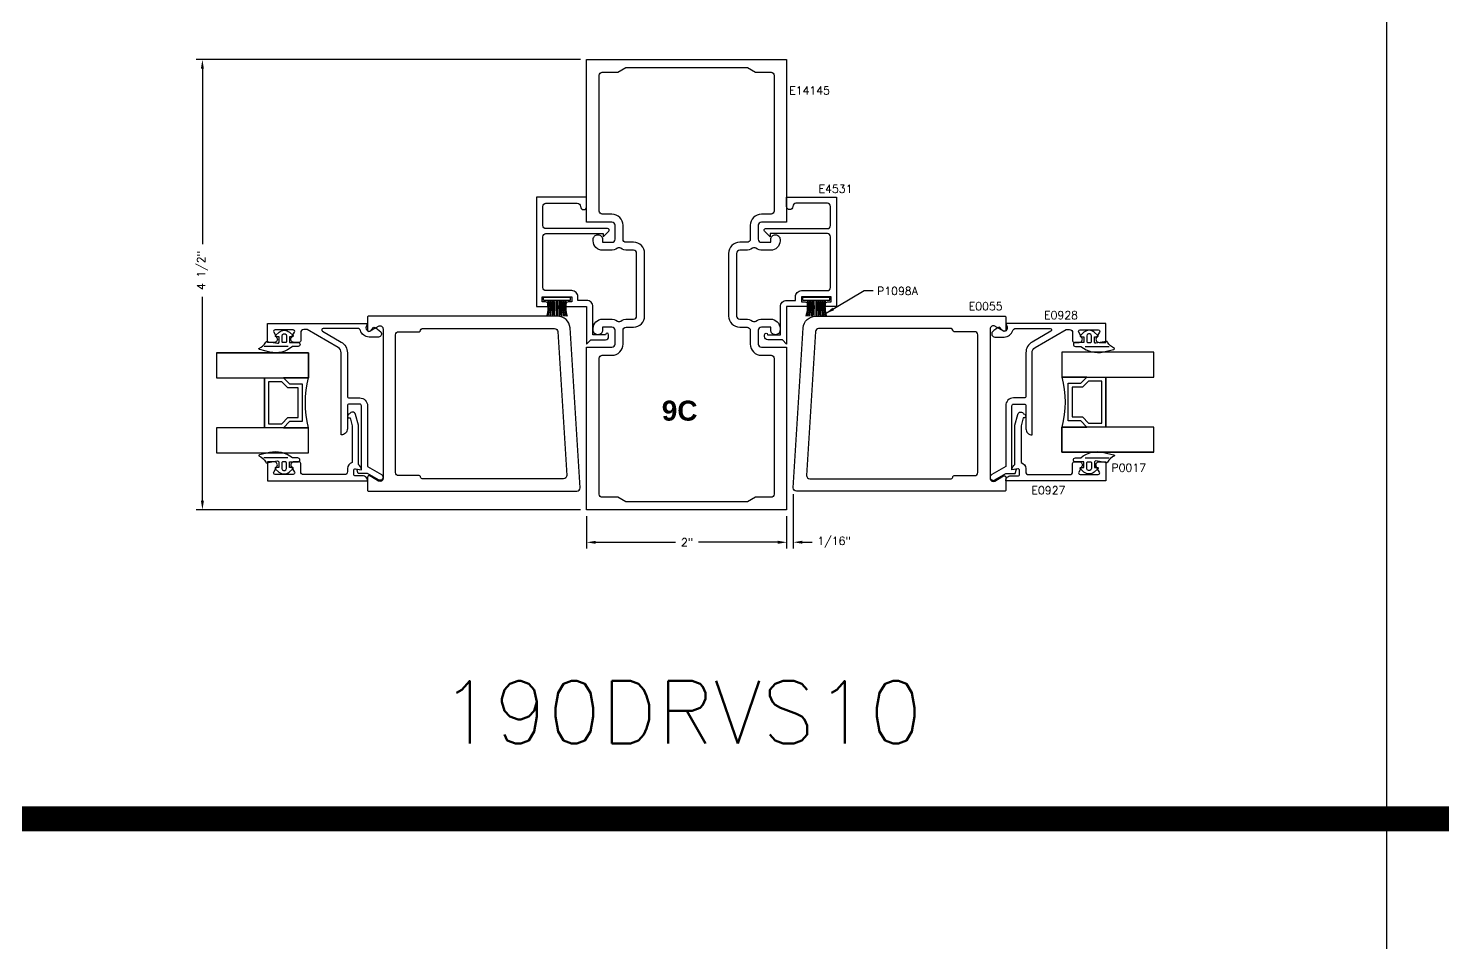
# Model space of a CAD drawing. Extents: x 0 to 139, y -24 to 89.
# Drawn here: x 14.4 to 28.54, y 38.3 to 47.44 of the extents above; entities that cross this region are included whole.
import ezdxf

# ---------------------------------------------------------------- set-up
doc = ezdxf.new("R2010")
doc.units = 0
doc.header["$MEASUREMENT"] = 0
doc.layers.get('DEFPOINTS').update_dxf_attribs({"linetype": 'CONTINUOUS'})
for name, color, linetype in [('R-ANNO-DIMS', 3, 'CONTINUOUS'), ('R-ANNO-TEXT', 6, 'CONTINUOUS'), ('R-DET1', 4, 'CONTINUOUS'), ('R-DET2', 2, 'CONTINUOUS'), ('R-OTLN', 1, 'CONTINUOUS'), ('R-PAT1', 5, 'CONTINUOUS'), ('TITLE', 7, 'CONTINUOUS')]:
    doc.layers.add(name, color=color, linetype=linetype)
doc.styles.get("Standard").update_dxf_attribs({"font": 'simplex'})
doc.dimstyles.new('1X', dxfattribs={"dimtxt": 0.08, "dimasz": 0.09, "dimexe": 0.0625, "dimexo": 0.0625, "dimgap": 0.062, "dimtad": 0, "dimdec": 5, "dimzin": 4, "dimtxsty": 'STANDARD', "dimcen": 0, "dimclrd": 256, "dimclre": 256, "dimclrt": 256, "dimazin": 3, "dimtfac": 1, "dimtdec": 5, "dimtofl": 0, "dimtmove": 0, "dimatfit": 3, "dimtolj": 1, "dimtzin": 4})

# ---------------------------------------------------------------- blocks, each defined once
blk = doc.blocks.new('*D39')
at = {"layer": 'DEFPOINTS', "color": 0}
for p in [(22.049, 42.844), (21.983, 42.625), (22.049, 42.301)]:
    blk.add_point(p, dxfattribs=at)
at = {"layer": 'R-ANNO-DIMS'}
for p, q in [((22.049, 42.782), (22.049, 42.238)), ((21.983, 42.563), (21.983, 42.238)), ((21.893, 42.301), (21.803, 42.301)), ((22.139, 42.301), (22.24, 42.301))]:
    blk.add_line(p, q, dxfattribs=at)
for points in [[(21.893, 42.316), (21.893, 42.286), (21.983, 42.301)], [(22.139, 42.316), (22.139, 42.286), (22.049, 42.301)]]:
    blk.add_solid(points, dxfattribs=at)
at = {"layer": 'R-ANNO-DIMS', "insert": (22.458, 42.301), "char_height": 0.08, "attachment_point": 5}
blk.add_mtext('\\A1;1/16"', dxfattribs=at)
blk = doc.blocks.new('*D40')
at = {"layer": 'DEFPOINTS', "color": 0}
for p in [(19.983, 42.625), (21.983, 42.625), (21.983, 42.3)]:
    blk.add_point(p, dxfattribs=at)
at = {"layer": 'R-ANNO-DIMS'}
for p, q in [((19.983, 42.563), (19.983, 42.237)), ((21.983, 42.563), (21.983, 42.237)), ((20.073, 42.3), (20.873, 42.3)), ((21.893, 42.3), (21.103, 42.3))]:
    blk.add_line(p, q, dxfattribs=at)
for points in [[(20.073, 42.315), (20.073, 42.285), (19.983, 42.3)], [(21.893, 42.315), (21.893, 42.285), (21.983, 42.3)]]:
    blk.add_solid(points, dxfattribs=at)
at = {"layer": 'R-ANNO-DIMS', "insert": (20.988, 42.3), "char_height": 0.08, "attachment_point": 5}
blk.add_mtext('\\A1;2"', dxfattribs=at)
blk = doc.blocks.new('*D41')
at = {"layer": 'DEFPOINTS', "color": 0}
for p in [(16.141, 47.125), (19.983, 47.125), (19.983, 42.625)]:
    blk.add_point(p, dxfattribs=at)
at = {"layer": 'R-ANNO-DIMS'}
for p, q in [((19.921, 47.125), (16.079, 47.125)), ((16.141, 47.035), (16.141, 45.279)), ((16.141, 42.715), (16.141, 44.755)), ((19.921, 42.625), (16.079, 42.625))]:
    blk.add_line(p, q, dxfattribs=at)
for points in [[(16.126, 47.035), (16.156, 47.035), (16.141, 47.125)], [(16.126, 42.715), (16.156, 42.715), (16.141, 42.625)]]:
    blk.add_solid(points, dxfattribs=at)
at = {"layer": 'R-ANNO-DIMS', "insert": (16.141, 45.017), "char_height": 0.08, "attachment_point": 5, "rotation": 90}
blk.add_mtext('\\A1;4 1/2"', dxfattribs=at)
blk = doc.blocks.new('WEATHERING')
at = {"layer": 'R-DET2'}
for p, q in [((0, 0), (0, -0.27)), ((0, 0), (0.03, 0)), ((0.03, 0), (0.03, -0.27)), ((0, -0.129), (-0.16, -0.129)), ((0, -0.139), (-0.16, -0.139)), ((0, -0.27), (0.03, -0.27))]:
    blk.add_line(p, q, dxfattribs=at)
for centre, radius, start, end in [((-0.056, 0.313), 0.361, 253.2416, 278.8875), ((-0.056, 0.313), 0.371, 253.7056, 278.6489), ((-0.057, 0.486), 0.557, 259.3278, 275.8729), ((-0.057, 0.486), 0.566, 259.5182, 275.7701), ((-0.063, 0.677), 0.77, 262.7557, 274.6832), ((-0.063, 0.677), 0.78, 262.849, 274.6238), ((-0.066, 1.463), 1.578, 266.5833, 272.3941), ((-0.067, -1.773), 1.619, 87.6382, 93.304), ((-0.064, -0.966), 0.8, 85.4377, 96.9231), ((-0.064, -0.966), 0.79, 85.3793, 97.0112), ((-0.058, -0.769), 0.58, 84.3053, 100.1631), ((-0.058, -0.769), 0.57, 84.2043, 100.3432), ((-0.056, -0.591), 0.38, 81.4567, 105.8164), ((-0.056, -0.591), 0.37, 81.2223, 106.2556)]:
    blk.add_arc(centre, radius, start, end, dxfattribs=at)

msp = doc.modelspace()

# ---------------------------------------------------------------- linework, layer by layer
at = {"layer": 'R-DET1'}
for points in [[(20.0451697, 44.6566373, 0.4142135624), (19.9831697, 44.7186373), (19.8961697, 44.7186373), (19.8961687, 44.7536373, 0.4142135624), (19.8341687, 44.8156373), (19.5761697, 44.8156363, -0.4142135624), (19.5451697, 44.8466363), (19.5451697, 45.3541353, -0.4142135624), (19.5761697, 45.3851353), (20.1481697, 45.3851353), (20.1481697, 45.3541353), (20.2038202, 45.4097858, 0.6681786379), (20.1933197, 45.4351363), (19.5761697, 45.4351353, -0.4142135624), (19.5451697, 45.4661353), (19.5451697, 45.6573863, -0.4142135624), (19.5761697, 45.6883863), (19.8901697, 45.6883863, -0.4233808722), (19.9211677, 45.6563863, 0.9999838711), (19.9831697, 45.6563873), (19.9831697, 45.7503873), (19.4831697, 45.7503873), (19.4831697, 44.6566373), (19.5961697, 44.6566373), (19.5961697, 44.6806373, 0.4142135624), (19.5731697, 44.7036373), (19.5391687, 44.7036363), (19.5391687, 44.7536373), (19.8341687, 44.7536373), (19.8341687, 44.7036363), (19.7991697, 44.7036373, 0.4142135624), (19.7761697, 44.6806373), (19.7761697, 44.6566373), (19.9831697, 44.6566373), (19.9831697, 44.2821363), (20.0261697, 44.3251363), (20.1721697, 44.3251373, 0.4142135624), (20.2031697, 44.3561373), (20.2031697, 44.3751373, 1), (20.1731697, 44.3751373), (20.0451697, 44.3751373)], [(21.9211697, 44.6566373, -0.4142135624), (21.9831697, 44.7186373), (22.0701697, 44.7186373), (22.0701707, 44.7536373, -0.4142135624), (22.1321707, 44.8156373), (22.3901697, 44.8156363, 0.4142135624), (22.4211697, 44.8466363), (22.4211697, 45.3541353, 0.4142135624), (22.3901697, 45.3851353), (21.8181697, 45.3851353), (21.8181697, 45.3541353), (21.7625192, 45.4097858, -0.6681786379), (21.7730197, 45.4351363), (22.3901697, 45.4351353, 0.4142135624), (22.4211697, 45.4661353), (22.4211697, 45.6573863, 0.4142135624), (22.3901697, 45.6883863), (22.0761697, 45.6883863, 0.4233808722), (22.0451717, 45.6563863, -0.9999838711), (21.9831697, 45.6563873), (21.9831697, 45.7503873), (22.4831697, 45.7503873), (22.4831697, 44.6566373), (22.3701697, 44.6566373), (22.3701697, 44.6806373, -0.4142135624), (22.3931697, 44.7036373), (22.4271707, 44.7036363), (22.4271707, 44.7536373), (22.1321707, 44.7536373), (22.1321707, 44.7036363), (22.1671697, 44.7036373, -0.4142135624), (22.1901697, 44.6806373), (22.1901697, 44.6566373), (21.9831697, 44.6566373), (21.9831697, 44.2821363), (21.9401697, 44.3251363), (21.7941697, 44.3251373, -0.4142135624), (21.7631697, 44.3561373), (21.7631697, 44.3751373, -1), (21.7931697, 44.3751373), (21.9211697, 44.3751373)], [(17.5287172, 43.7124362), (17.5287172, 44.1944501, 0.2679441748), (17.4977172, 44.2481441), (17.1895014, 44.4260921), (17.1547171, 44.4260921, 0.4142135624), (17.1237171, 44.3950921), (17.1237171, 44.3130921, -0.4142135624), (17.1087171, 44.2980921), (17.0567171, 44.2980921, -0.5773502019), (17.0298703, 44.3445921), (17.0622019, 44.4005921, 0.5773502019), (17.0492115, 44.4230921), (16.8672226, 44.4230921, 0.5773519876), (16.8542323, 44.400592), (16.8865641, 44.3445922, -0.5773519876), (16.8597174, 44.2980921), (16.7927172, 44.2980921), (16.7927172, 44.4880921), (17.7927171, 44.4880921), (17.7789308, 44.4535967, 0.8690756106), (17.8322081, 44.4230867), (17.8547169, 44.4520922, -0.1233324455), (17.925041, 44.4034191, -0.6447667401), (17.9017852, 44.3520921), (17.8077172, 44.3520921, -0.3306536284), (17.7215645, 44.416059, 0.3306533202), (17.6918897, 44.4380921), (17.3486987, 44.4380921, 0.7673263224), (17.3411987, 44.4101017), (17.5282172, 44.3021261, -0.2679502201), (17.5907172, 44.1938731), (17.5907172, 43.7590922, 0.4142135624), (17.6067172, 43.7430922), (17.7147172, 43.7430922, -0.4142135624), (17.7927172, 43.6650922), (17.7927172, 43.0579792), (17.9322172, 42.9774388, -1), (17.9012172, 42.9237453), (17.7927171, 42.9863878), (17.6970429, 42.9863878), (17.6847172, 43.0323879), (17.7307172, 43.0242768), (17.7307172, 43.6650922, 0.4142135624), (17.7147172, 43.6810922), (17.6067172, 43.6810922, 0.4142135624), (17.5907172, 43.6650922), (17.5907172, 43.4350922, -0.4142135624), (17.5287172, 43.3730922)], [(24.4376222, 43.7124362), (24.4376222, 44.1944501, -0.2679441748), (24.4686222, 44.2481441), (24.776838, 44.4260921), (24.8116223, 44.4260921, -0.4142135624), (24.8426223, 44.3950921), (24.8426223, 44.3130921, 0.4142135624), (24.8576223, 44.2980921), (24.9096223, 44.2980921, 0.5773502019), (24.9364691, 44.3445921), (24.9041375, 44.4005921, -0.5773502019), (24.9171278, 44.4230921), (25.0991168, 44.4230921, -0.5773519876), (25.1121071, 44.400592), (25.0797752, 44.3445922, 0.5773519876), (25.1066219, 44.2980921), (25.1736222, 44.2980921), (25.1736222, 44.4880921), (24.1736223, 44.4880921), (24.1874086, 44.4535967, -0.8690756106), (24.1341313, 44.4230867), (24.1116225, 44.4520922, 0.1233324455), (24.0412984, 44.4034191, 0.6447667401), (24.0645542, 44.3520921), (24.1586222, 44.3520921, 0.3306536284), (24.2447748, 44.416059, -0.3306533202), (24.2744496, 44.4380921), (24.6176407, 44.4380921, -0.7673263224), (24.6251407, 44.4101017), (24.4381222, 44.3021261, 0.2679502201), (24.3756222, 44.1938731), (24.3756222, 43.7590922, -0.4142135624), (24.3596222, 43.7430922), (24.2516222, 43.7430922, 0.4142135624), (24.1736222, 43.6650922), (24.1736222, 43.0579792), (24.0341222, 42.9774388, 1), (24.0651222, 42.9237453), (24.1736223, 42.9863878), (24.2692965, 42.9863878), (24.2816222, 43.0323879), (24.2356222, 43.0242768), (24.2356222, 43.6650922, -0.4142135624), (24.2516222, 43.6810922), (24.3596222, 43.6810922, -0.4142135624), (24.3756222, 43.6650922), (24.3756222, 43.4350922, 0.4142135624), (24.4376222, 43.3730922)], [(16.8597173, 43.1042767), (16.7927173, 43.1042767), (16.7927173, 42.9142767), (17.7927172, 42.9142767, 0.4142136795), (17.7427172, 42.9642767), (17.6697172, 42.9642767, -0.4142135624), (17.6547172, 42.9792767), (17.6547172, 43.0198014, -0.4663063931), (17.6723219, 43.0345735), (17.7307172, 43.0242768, 0.2521277737), (17.7007169, 43.0762764), (17.7007173, 43.4712769), (17.6717727, 43.5792996, 0.7157527911), (17.6132229, 43.5832088, 1.1795036867), (17.6170616, 43.5439344), (17.6387173, 43.4631134), (17.6387173, 43.097574, 0.3397134022), (17.5927172, 43.0376776), (17.5927172, 43.0072767, -0.4142135232), (17.5617172, 42.9762767), (17.1547173, 42.9762767, -0.4142136569), (17.1237173, 43.0072767), (17.1237173, 43.0892767, 0.4142135624), (17.1087173, 43.1042767), (17.0567173, 43.1042767, 0.5773651401), (17.0298712, 43.0577755), (17.0622022, 43.0017767, -0.5773517472), (17.0492118, 42.9792767), (16.8672227, 42.9792767, -0.5773513623), (16.8542324, 43.0017767), (16.8864662, 43.0576084, 0.5794456886), (16.8597173, 43.1042767, -1)], [(25.1066221, 43.1042767), (25.1736221, 43.1042767), (25.1736221, 42.9142767), (24.1736222, 42.9142767, -0.4142136795), (24.2236222, 42.9642767), (24.2966222, 42.9642767, 0.4142135624), (24.3116222, 42.9792767), (24.3116222, 43.0198014, 0.4663063931), (24.2940175, 43.0345735), (24.2356222, 43.0242768, -0.2521277737), (24.2656224, 43.0762764), (24.2656221, 43.4712769), (24.2945667, 43.5792996, -0.7157527911), (24.3531165, 43.5832088, -1.1795036867), (24.3492778, 43.5439344), (24.3276221, 43.4631134), (24.3276221, 43.097574, -0.3397134022), (24.3736221, 43.0376776), (24.3736222, 43.0072767, 0.4142135232), (24.4046222, 42.9762767), (24.8116221, 42.9762767, 0.4142136569), (24.8426221, 43.0072767), (24.8426221, 43.0892767, -0.4142135624), (24.8576221, 43.1042767), (24.9096221, 43.1042767, -0.5773651401), (24.9364682, 43.0577755), (24.9041372, 43.0017767, 0.5773517472), (24.9171276, 42.9792767), (25.0991167, 42.9792767, 0.5773513623), (25.112107, 43.0017767), (25.0798732, 43.0576084, -0.5794456886), (25.1066221, 43.1042767, 1)]]:
    msp.add_lwpolyline(points, format="xyb", close=True, dxfattribs=at)
at = {"layer": 'R-DET2'}
for points in [[(16.8148016, 44.2014749), (16.716693, 44.22634, -0.4770370124), (16.706912, 44.2384211, 0.1690634905), (16.7758182, 44.3003766, -0.3788088369), (16.7864708, 44.3082575), (16.8917874, 44.2890434, 0.3462419148), (16.907659, 44.2990053), (16.9076591, 44.3530922), (16.8774618, 44.3542031, -0.6086559015), (16.8720585, 44.3673479), (16.9086111, 44.3996585, -0.3786170875), (17.0117071, 44.3996584), (17.0482597, 44.3673477, -0.6086559015), (17.0428563, 44.354203), (17.0126591, 44.3530921), (17.012659, 44.2980921), (17.097659, 44.2980921, -1), (17.097659, 44.2580921), (17.0426195, 44.2580921, -0.2425639306)], [(25.1534794, 44.2038294), (25.2515879, 44.22634, 0.4770370124), (25.261369, 44.2384211, -0.1690634905), (25.1924627, 44.3003766, 0.3788088369), (25.1818101, 44.3082575), (25.0764935, 44.2890434, -0.3462419148), (25.0606219, 44.2990053), (25.0606219, 44.3530922), (25.0908191, 44.3542031, 0.6086559015), (25.0962225, 44.3673479), (25.0596698, 44.3996585, 0.3786170875), (24.9565739, 44.3996584), (24.9200213, 44.3673477, 0.6086559015), (24.9254246, 44.354203), (24.9556219, 44.3530921), (24.9556219, 44.2980921), (24.8706219, 44.2980921, 1), (24.870622, 44.2580921), (24.9256615, 44.2580921, 0.233133742)], [(16.9676591, 44.3841395, -0.3419987131), (16.9826591, 44.3647746), (16.982659, 44.3060922, -0.4142135624), (16.974659, 44.2980922), (16.945659, 44.2980922, -0.4142135624), (16.937659, 44.3060922), (16.9376591, 44.3647747, -0.3419987131), (16.9526591, 44.3841396, -0.1270166538)], [(25.0006219, 44.3841395, 0.3419987131), (24.9856219, 44.3647746), (24.9856219, 44.3060922, 0.4142135624), (24.9936219, 44.2980922), (25.0226219, 44.2980922, 0.4142135624), (25.0306219, 44.3060922), (25.0306219, 44.3647747, 0.3419987131), (25.0156219, 44.3841396, 0.1270166538)], [(16.8128577, 43.197028), (16.7147491, 43.1760291, 0.4770370124), (16.7049681, 43.163948, -0.1690634905), (16.7738742, 43.1019924, 0.3788088369), (16.7845269, 43.0941115), (16.8898435, 43.1133255, -0.3462419148), (16.9057151, 43.1033636), (16.9057151, 43.0492767), (16.8755178, 43.0481658, 0.6086559015), (16.8701144, 43.0350211), (16.9066671, 43.0027104, 0.3786170875), (17.009763, 43.0027104), (17.0463157, 43.0350211, 0.6086559015), (17.0409123, 43.0481658), (17.0107151, 43.0492767), (17.0107151, 43.1042767), (17.0957151, 43.1042767, 1), (17.0957151, 43.1442767), (17.0406755, 43.1442767, 0.2270440179)], [(25.1534795, 43.1993825), (25.251588, 43.1760291, -0.4770370124), (25.2613691, 43.163948, 0.1690634905), (25.1924629, 43.1019924, -0.3788088369), (25.1818103, 43.0941115), (25.0764937, 43.1133255, 0.3462419148), (25.0606221, 43.1033636), (25.0606221, 43.0492767), (25.0908194, 43.0481658, -0.6086559015), (25.0962227, 43.0350211), (25.0596701, 43.0027104, -0.3786170875), (24.9565741, 43.0027104), (24.9200215, 43.0350211, -0.6086559015), (24.9254249, 43.0481658), (24.9556221, 43.0492767), (24.9556221, 43.1042767), (24.8706221, 43.1042767, -1), (24.8706221, 43.1442767), (24.9256616, 43.1442767, -0.2545874376)], [(16.9657151, 43.0182293, 0.3419987131), (16.9807151, 43.0375942), (16.9807151, 43.0962767, 0.4142135624), (16.9727151, 43.1042767), (16.9437151, 43.1042767, 0.4142135624), (16.9357151, 43.0962767), (16.9357151, 43.0375942, 0.3419987131), (16.9507151, 43.0182293, 0.1270166538)], [(25.0006221, 43.0182293, -0.3419987131), (24.9856221, 43.0375942), (24.9856221, 43.0962767, -0.4142135624), (24.9936221, 43.1042767), (25.0226221, 43.1042767, -0.4142135624), (25.0306221, 43.0962767), (25.0306221, 43.0375942, -0.3419987131), (25.0156221, 43.0182293, -0.1270166538)]]:
    msp.add_lwpolyline(points, format="xyb", close=True, dxfattribs=at)
for points in [[(16.2819684, 44.1955758), (16.2819682, 43.9455758), (17.2011688, 43.9455758), (17.2011688, 44.1955758), (16.2819682, 44.1955758), (17.2011688, 44.1955758), (17.2011688, 43.9455758), (16.9511688, 43.9455758), (17.0131688, 43.8835758), (17.1381688, 43.8835758), (17.1381688, 43.5075758), (17.0131688, 43.5075758), (16.9511688, 43.4455758), (16.7631688, 43.4455758), (16.7631688, 43.9455758), (16.7631688, 43.4455758), (16.2819682, 43.4455758), (16.2819682, 43.1955758), (17.2011688, 43.1955758), (17.2011688, 43.4455758), (16.9511688, 43.4455758), (17.2011688, 43.4455758, -0.1233101835), (17.2011688, 43.9455758, 1.5690044203)], [(25.6553223, 43.2022517), (25.6553225, 43.4522517), (24.7361219, 43.4522517), (24.7361219, 43.2022517), (25.6553225, 43.2022517), (24.7361219, 43.2022517), (24.7361219, 43.4522517), (24.9861219, 43.4522517), (24.9241219, 43.5142517), (24.7991219, 43.5142517), (24.7991219, 43.8902517), (24.9241219, 43.8902517), (24.9861219, 43.9522517), (25.1741219, 43.9522517), (25.1741219, 43.4522517), (25.1741219, 43.9522517), (25.6553225, 43.9522517), (25.6553225, 44.2022517), (24.7361219, 44.2022517), (24.7361219, 43.9522517), (24.9861219, 43.9522517), (24.7361219, 43.9522517, -0.1233101835), (24.7361219, 43.4522517, 1.5690044203)]]:
    msp.add_lwpolyline(points, format="xyb", dxfattribs=at)
for points in [[(16.9984692, 44.2580921), (16.7586931, 44.25834)], [(24.9698118, 44.2580921), (25.2095878, 44.25834)], [(16.8031688, 43.9055758), (16.8031688, 43.4855758), (16.9346003, 43.4855758), (16.9966003, 43.5475758), (17.0981688, 43.5475758), (17.0981688, 43.8435758), (16.9966003, 43.8435758), (16.9346003, 43.9055758), (16.8031688, 43.9055758)], [(25.1341219, 43.4922517), (25.1341219, 43.9122517), (25.0026905, 43.9122517), (24.9406905, 43.8502517), (24.8391219, 43.8502517), (24.8391219, 43.5542517), (24.9406905, 43.5542517), (25.0026905, 43.4922517), (25.1341219, 43.4922517)], [(16.9965253, 43.1442767), (16.7567492, 43.1440291)], [(24.9698119, 43.1442767), (25.2095879, 43.1440291)]]:
    msp.add_lwpolyline(points, dxfattribs=at)
at = {"layer": 'R-OTLN'}
for points in [[(20.2361697, 44.2500531, 0.4142135624), (20.2671697, 44.2810531), (20.2671697, 44.4200531, 0.4142135624), (20.2361697, 44.4510531), (20.1421697, 44.4510531), (20.1421697, 44.4210531, -0.4142135624), (20.0961697, 44.3750531), (20.0951697, 44.3750531, -0.4142135624), (20.0491697, 44.4210531), (20.0491697, 44.4380531, -0.4142135624), (20.1421697, 44.5310531), (20.2221697, 44.5310531, -0.1450639488), (20.2902787, 44.510868, 0.2963644577), (20.3240607, 44.510868, -0.1450639488), (20.3921697, 44.5310531), (20.4521697, 44.5310531, 0.4142135624), (20.4831697, 44.5620531), (20.4831697, 45.1880531, 0.4142135624), (20.4521697, 45.2190531), (20.3921697, 45.2190531, -0.1450639488), (20.3240607, 45.2392382, 0.2963644577), (20.2902787, 45.2392382, -0.1450639488), (20.2221697, 45.2190531), (20.1421697, 45.2190531, -0.4142135624), (20.0491697, 45.3120531), (20.0491697, 45.3290531, -0.4142135624), (20.0951697, 45.3750531), (20.0961697, 45.3750531, -0.4142135624), (20.1421697, 45.3290531), (20.1421697, 45.2990531), (20.2361697, 45.2990531, 0.4142135624), (20.2671697, 45.3300531), (20.2671697, 45.4690531, 0.4142135624), (20.2361697, 45.5000531), (19.9831697, 45.5000531), (19.9831697, 47.1250531), (21.9831697, 47.1250531), (21.9831697, 45.5000531), (21.7301697, 45.5000531, 0.4142135624), (21.6991697, 45.4690531), (21.6991697, 45.3300531, 0.4142135624), (21.7301697, 45.2990531), (21.8241697, 45.2990531), (21.8241697, 45.3290531, -0.4142135624), (21.8701697, 45.3750531), (21.8711697, 45.3750531, -0.4142135624), (21.9171697, 45.3290531), (21.9171697, 45.3120531, -0.4142135624), (21.8241697, 45.2190531), (21.7441697, 45.2190531, -0.1450639488), (21.6760607, 45.2392382, 0.2963644577), (21.6422787, 45.2392382, -0.1450639488), (21.5741697, 45.2190531), (21.5141697, 45.2190531, 0.4142135624), (21.4831697, 45.1880531), (21.4831697, 44.5620531, 0.4142135624), (21.5141697, 44.5310531), (21.5741697, 44.5310531, -0.1450639488), (21.6422787, 44.510868, 0.2963644577), (21.6760607, 44.510868, -0.1450639488), (21.7441697, 44.5310531), (21.8241697, 44.5310531, -0.4142135624), (21.9171697, 44.4380531), (21.9171697, 44.4210531, -0.4142135624), (21.8711697, 44.3750531), (21.8701697, 44.3750531, -0.4142135624), (21.8241697, 44.4210531), (21.8241697, 44.4510531), (21.7301697, 44.4510531, 0.4142135624), (21.6991697, 44.4200531), (21.6991697, 44.2810531, 0.4142135624), (21.7301697, 44.2500531), (21.9831697, 44.2500531), (21.9831697, 42.6250531), (19.9831697, 42.6250531), (19.9831697, 44.2500531)], [(20.1081697, 45.6110531), (20.1081697, 46.9690531, -0.4142135624), (20.1391697, 47.0000531), (20.2961697, 47.0000531), (20.374112, 47.0450531), (21.5922274, 47.0450531), (21.6701697, 47.0000531), (21.8271697, 47.0000531, -0.4142135624), (21.8581697, 46.9690531), (21.8581697, 45.6110531, -0.4142135624), (21.8271697, 45.5800531), (21.7301697, 45.5800531, 0.4142135624), (21.6191697, 45.4690531), (21.6191697, 45.3300531, -0.4142135624), (21.5881697, 45.2990531), (21.5141697, 45.2990531, 0.4142135624), (21.4031697, 45.1880531), (21.4031697, 44.5620531, 0.4142135624), (21.5141697, 44.4510531), (21.5881697, 44.4510531, -0.4142135624), (21.6191697, 44.4200531), (21.6191697, 44.2810531, 0.4142135624), (21.7301697, 44.1700531), (21.8271697, 44.1700531, -0.4142135624), (21.8581697, 44.1390531), (21.8581697, 42.7810531, -0.4142135624), (21.8271697, 42.7500531), (21.6701697, 42.7500531), (21.5922274, 42.7050531), (20.374112, 42.7050531), (20.2961697, 42.7500531), (20.1391697, 42.7500531, -0.4142135624), (20.1081697, 42.7810531), (20.1081697, 44.1390531, -0.4142135624), (20.1391697, 44.1700531), (20.2361697, 44.1700531, 0.4142135624), (20.3471697, 44.2810531), (20.3471697, 44.4200531, -0.4142135624), (20.3781697, 44.4510531), (20.4521697, 44.4510531, 0.4142135624), (20.5631697, 44.5620531), (20.5631697, 45.1880531, 0.4142135624), (20.4521697, 45.2990531), (20.3781697, 45.2990531, -0.4142135624), (20.3471697, 45.3300531), (20.3471697, 45.4690531, 0.4142135624), (20.2361697, 45.5800531), (20.1391697, 45.5800531, -0.4142135624)], [(19.6921234, 44.5610773), (17.8019234, 44.5610773, 0.4142135624), (17.7919234, 44.5510773), (17.7919234, 44.4220773, 0.5775639246), (17.8144234, 44.4090773), (17.9014234, 44.4592773, -0.5768466291), (17.9479234, 44.4324773), (17.9479234, 42.9396773, -0.5779217384), (17.9014234, 42.9127773), (17.8144234, 42.9630773, 0.5775639246), (17.7919234, 42.9500773), (17.7919234, 42.8210773, 0.4142135624), (17.8019234, 42.8110773), (19.8859198, 42.8110773, 0.4326057653), (19.9168594, 42.84401), (19.8169234, 44.4438773, 0.3958666547), (19.6921234, 44.5610773)], [(22.274216, 44.5610773), (24.164416, 44.5610773, -0.4142135624), (24.174416, 44.5510773), (24.174416, 44.4220773, -0.5775639246), (24.151916, 44.4090773), (24.064916, 44.4592773, 0.5768466291), (24.018416, 44.4324773), (24.018416, 42.9396773, 0.5779217384), (24.064916, 42.9127773), (24.151916, 42.9630773, -0.5775639246), (24.174416, 42.9500773), (24.174416, 42.8210773, -0.4142135624), (24.164416, 42.8110773), (22.0804196, 42.8110773, -0.4326057653), (22.0494799, 42.84401), (22.149416, 44.4438773, -0.3958666547), (22.274216, 44.5610773)], [(18.3089234, 42.9670773), (18.1039234, 42.9670773, -0.4142135624), (18.0729234, 42.9980773), (18.0729234, 44.3740773, -0.4142135624), (18.1039234, 44.4050773), (18.3079234, 44.4050773, 0.4133333333), (18.3229234, 44.4200773), (18.3229234, 44.4210773, -0.4133333333), (18.3379234, 44.4360773), (19.6630002, 44.4360773, -0.3960499129), (19.6939398, 44.4070108), (19.7838026, 42.9690108, -0.4326135345), (19.7528629, 42.9360773), (18.3379234, 42.9360773, -0.423001409), (18.3229234, 42.9515773, 0.4368348565)], [(23.657416, 42.9670773), (23.862416, 42.9670773, 0.4142135624), (23.893416, 42.9980773), (23.893416, 44.3740773, 0.4142135624), (23.862416, 44.4050773), (23.658416, 44.4050773, -0.4133333333), (23.643416, 44.4200773), (23.643416, 44.4210773, 0.4133333333), (23.628416, 44.4360773), (22.3033392, 44.4360773, 0.3960499129), (22.2723996, 44.4070108), (22.1825368, 42.9690108, 0.4326135345), (22.2134765, 42.9360773), (23.628416, 42.9360773, 0.423001409), (23.643416, 42.9515773, -0.4368348565)]]:
    msp.add_lwpolyline(points, format="xyb", close=True, dxfattribs=at)
at = {"layer": 'TITLE'}
msp.add_line((27.9816001, 88.8536196), (27.9816001, -9.779273), dxfattribs=at)
at = {"layer": 'TITLE', "const_width": 0.25}
msp.add_lwpolyline([(0.25, 39.5371733), (138.9080005, 39.5371733)], dxfattribs=at)

# ---------------------------------------------------------------- block references
at = {"layer": 'R-PAT1', "rotation": 90}
for p in [(19.5526952, 44.7210784), (22.1452145, 44.7210785)]:
    msp.add_blockref('WEATHERING', p, dxfattribs=at)

# ---------------------------------------------------------------- texts
at = {"layer": 'R-ANNO-TEXT', "char_height": 0.08}
for s, insert, attachment_point in [('E14145', (22.4165633, 46.8163155), 6), ('\\A1;E4531', (22.6420378, 45.8332505), 6), ('P1098A', (22.8873609, 44.8124745), 4), ('\\A1;E0055', (24.1433332, 44.6599067), 6), ('\\A1;E0928', (24.8968105, 44.5704088), 6), ('\\A1;P0017', (25.2309823, 43.0452548), 4), ('E0927', (24.7703687, 42.8199747), 6)]:
    msp.add_mtext(s, dxfattribs=dict(at, insert=insert, attachment_point=attachment_point))
at = {"layer": 'R-ANNO-TEXT', "insert": (21.0918153, 43.7161783, 6.2106922), "char_height": 0.2, "width": 7.44, "attachment_point": 3}
msp.add_mtext('{\\fArial|b1|i0|c0|p34;9C}', dxfattribs=at)
at = {"layer": 'TITLE'}
msp.add_text('190DRVS10', height=0.625, dxfattribs=at).set_placement((18.5203237, 40.2896999))

# ---------------------------------------------------------------- dimensions: what is measured, and where the dimension line sits
at = {"layer": 'R-ANNO-DIMS'}
for base, p1, p2, angle, picture, middle in [((16.1414548, 47.1250531), (19.9831697, 42.6250531), (19.9831697, 47.1250531), 90, '*D41', (16.1414548, 45.0174369)), ((22.04948, 42.3005678), (21.9831697, 42.6250531), (22.04948, 42.8440111), 180, '*D39', (22.4581466, 42.3005678)), ((21.9831697, 42.2996077), (19.9831697, 42.6250531), (21.9831697, 42.6250531), 180, '*D40', (20.9879211, 42.2996077))]:
    dim = msp.add_linear_dim(base=base, p1=p1, p2=p2, angle=angle, dimstyle='1X', override={"dimpost": '"'}, dxfattribs=at)
    dim.commit()
    dim.dimension.update_dxf_attribs({"geometry": picture, "text_midpoint": middle, "dimtype": 160})

# ---------------------------------------------------------------- leaders
at = {"layer": 'R-ANNO-TEXT'}
msp.add_leader([(22.3721812, 44.5860216), (22.7577899, 44.8183563), (22.8477899, 44.8183563)], dimstyle='1X', dxfattribs=at)

doc.saveas('drawing.dxf')
